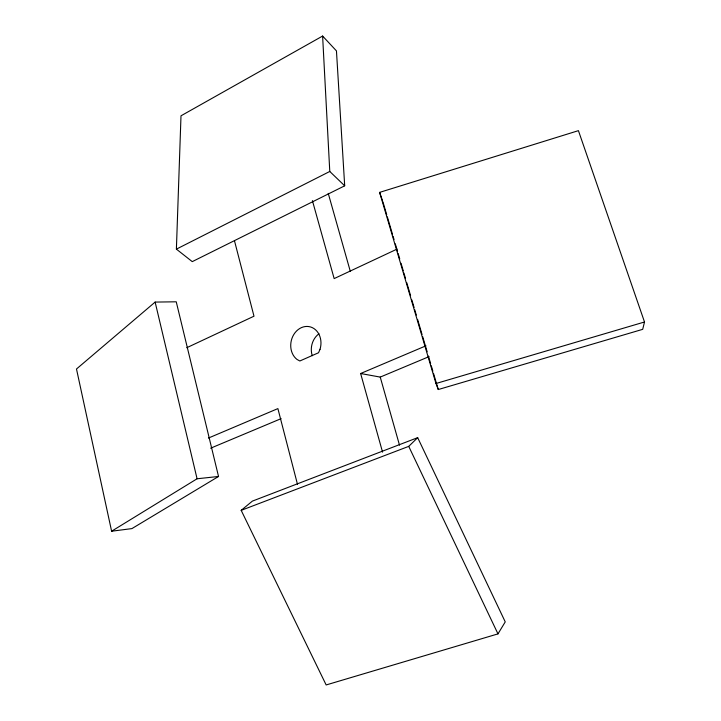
<?xml version="1.0" encoding="UTF-8"?>
<svg xmlns="http://www.w3.org/2000/svg" width="721" height="721" viewBox="0 0 721 721"><rect width="100%" height="100%" fill="white"/><g stroke="black" fill="none" stroke-linecap="round" stroke-linejoin="round"><path stroke-width="1.08" d="M176.393 249.133L180.998 115.811L322.611 36.05L336.455 50.903L344.692 185.811L192.255 261.633L176.393 249.133L329.776 171.472L322.611 36.05M644.511 321.99L642.699 329.335L438.278 389.538L435.971 383.509L379.616 192.381L578.422 130.654L644.511 321.99L435.971 383.509M497.977 633.885L505.241 621.89L417.684 437.656L252.386 501.113L241.184 510.351L326.162 684.95L497.977 633.885L408.735 446.371L417.684 437.656M155.132 302.081L76.489 368.999L111.611 531.224L131.925 528.601L218.535 476.473L176.239 301.802L155.132 302.081L197.076 478.771L111.611 531.224M186.766 347.72L253.99 316.195L234.532 240.976M397.001 249.124L334.156 278.594L312.4 200.609M208.423 438.062L277.891 408.6L297.494 484.359M382.554 452.121L360.635 373.514L425.958 345.81M210.622 448.192L281.136 418.64M360.635 373.514L380.237 377.092L429.022 356.643M241.184 510.351L408.735 446.371M197.076 478.771L218.535 476.473M329.776 171.472L344.692 185.811M379.616 192.381L382.527 200.717M382.887 201.763L386.708 214.705M387.339 216.868L392.44 234.136M393.071 236.29L394.026 239.525M395.306 243.842L397.532 251.404M398.163 253.558L399.758 258.956M401.029 263.273L403.264 270.826M403.895 272.98L405.49 278.378M406.761 282.695L410.582 295.646M411.853 299.963L414.088 307.516M414.719 309.679L416.314 315.068M417.585 319.385L422.046 334.499M422.677 336.653L427.138 351.767M428.409 356.084L430.635 363.636M431.275 365.79L432.87 371.189M433.501 373.343L438.278 389.538M328.244 193.381L350.307 271.348M380.237 377.092L399.497 445.145M312.274 355.705A17.529 14.799 -78.4 0 1 319.006 333.76M320.034 349.27L318.529 352.758L299.846 360.987L297.025 359.455A17.944 14.997 -78.4 0 1 292.825 336.301A17.944 14.997 -78.4 0 1 312.355 327.658A17.944 14.997 -78.4 0 1 320.034 349.27"/></g></svg>
